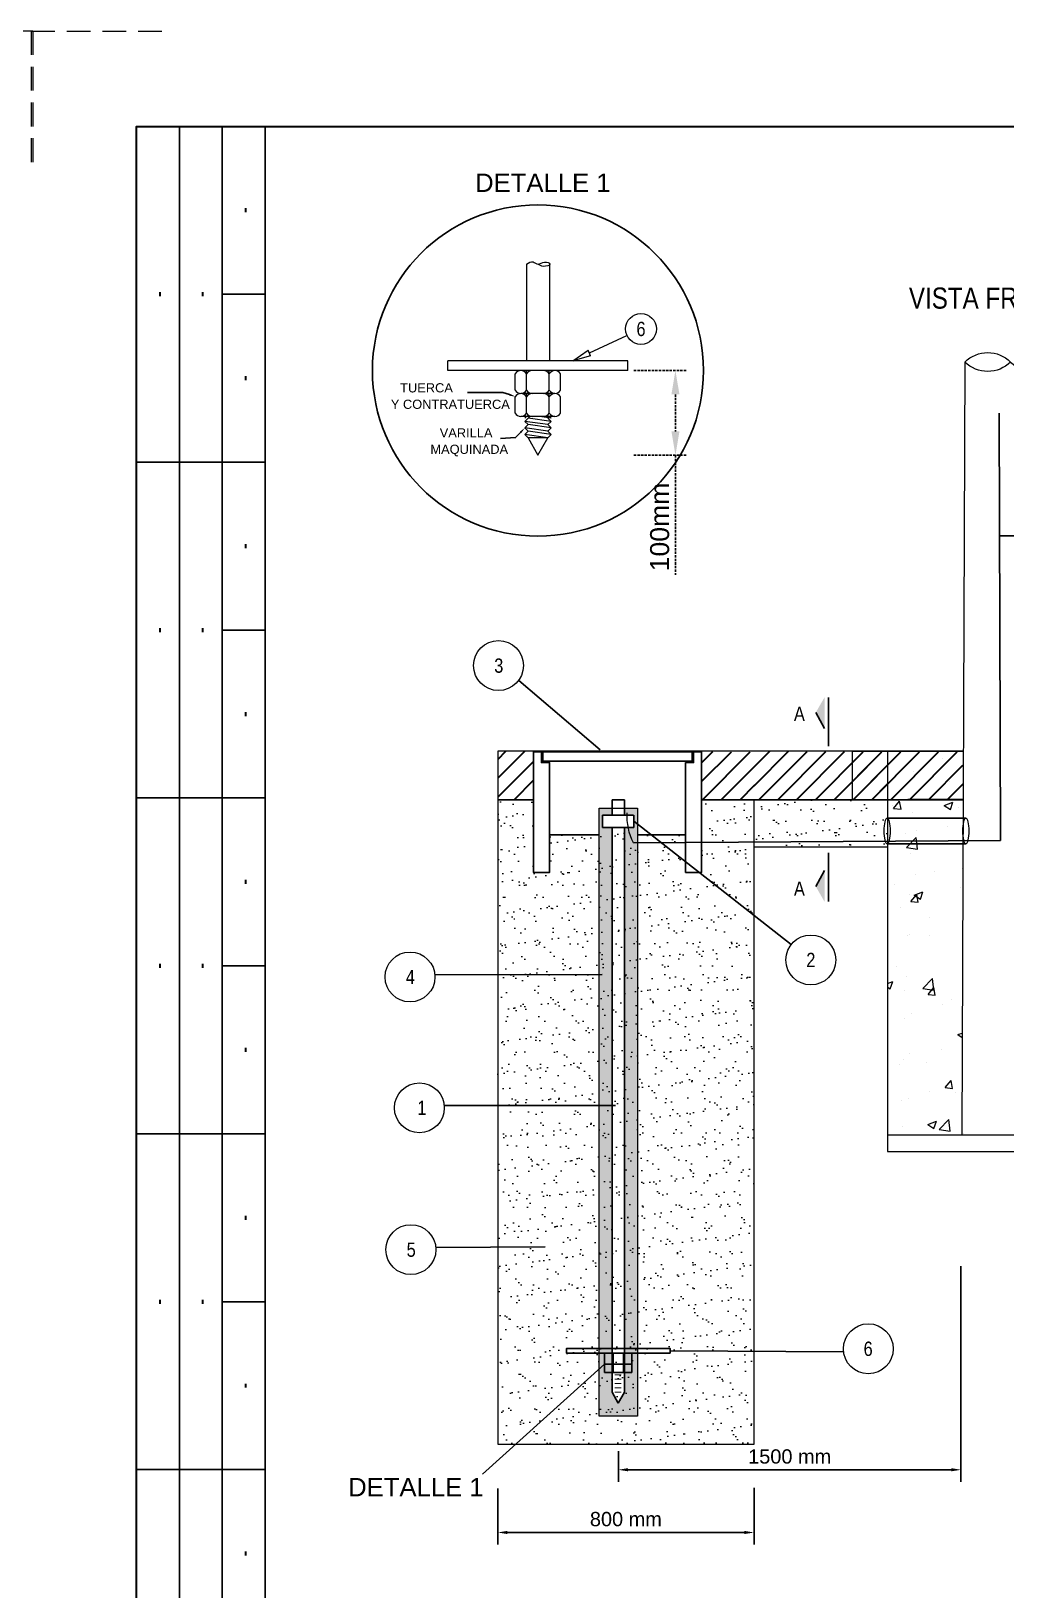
# Model space of a CAD drawing. Header units: millimetres. Extents: x 1804 to 3757, y 2643 to 7323.
# Drawn here: x 2434.2 to 2536.6, y 2775.7 to 2939.5 of the extents above; entities that cross this region are included whole.
import ezdxf
from ezdxf.enums import TextEntityAlignment as Align

# ---------------------------------------------------------------- set-up
doc = ezdxf.new("R2010")
doc.units = ezdxf.units.MM
for name, pattern in [('BT-CH-02$0$HIDDEN', [0.375, 0.25, -0.125]), ('DASHED', [0.75, 0.5, -0.25]), ('HIDDEN2', [0.1875, 0.125, -0.0625])]:
    doc.linetypes.add(name, pattern=pattern)
for name, color, linetype, lineweight in [('01', 5, 'Continuous', 15), ('_Cajetin Linea 3', 5, 'Continuous', 30), ('_Cajetin Linea 4', 3, 'DASHED', 0), ('cotas', 6, 'Continuous', 18), ('DIBUJO', 7, 'Continuous', 20), ('POSTE', 7, 'Continuous', 13)]:
    doc.layers.add(name, color=color, linetype=linetype, lineweight=lineweight)
for name, color, linetype in [('1', 254, 'Continuous'), ('_Cajetin Linea 2', 2, 'Continuous'), ('_Texto 1', 7, 'Continuous'), ('CAJETIN_T-1', 104, 'Continuous'), ('TEXTO', 7, 'Continuous')]:
    doc.layers.add(name, color=color, linetype=linetype)
doc.styles.add('DIM', font='arial.ttf', dxfattribs={"height": 2})
doc.styles.add('Disylays_86', font='swisscl.ttf', dxfattribs={"height": 2.2})
doc.styles.get("Standard").update_dxf_attribs({"font": 'arial.ttf'})
doc.styles.add('Swis721 Cn BT', font='swissc.ttf')
doc.dimstyles.new('ISO-25', dxfattribs={"dimtxt": 2.5, "dimasz": 2.5, "dimexe": 1.25, "dimexo": 0.625, "dimtad": 1, "dimtxsty": 'Standard', "dimcen": 2.5, "dimadec": 0, "dimazin": 0, "dimtfac": 1, "dimtmove": 0, "dimatfit": 3, "dimfxl": 1, "dimarcsym": 0})
pattern_1 = [(45, (2275.4439, 4494.5789), (-0.9899495, 0.9899495), []), (45, (2275.5139, 4494.5789), (-0.9899495, 0.9899495), [])]

# ---------------------------------------------------------------- blocks, each defined once
blk = doc.blocks.new('CAJETIN ARMADO')
at = {"layer": '_Cajetin Linea 2', "color": 3}
for points in [[(1380.95, 5529.82), (1380.95, 5776.82)], [(1385.45, 5529.82), (1385.45, 5776.82)], [(1389.95, 5529.82), (1389.95, 5776.82)], [(1385.45, 5759.18), (1389.95, 5759.18)], [(1389.95, 5741.53), (1376.45, 5741.53)], [(1385.45, 5723.89), (1389.95, 5723.89)], [(1389.95, 5706.25), (1376.45, 5706.25)], [(1385.45, 5688.61), (1389.95, 5688.61)], [(1389.95, 5670.96), (1376.45, 5670.96)], [(1385.45, 5653.32), (1389.95, 5653.32)], [(1389.95, 5635.68), (1376.45, 5635.68)]]:
    blk.add_lwpolyline(points, dxfattribs=at)
at = {"layer": '_Cajetin Linea 3', "ltscale": 0.1}
blk.add_lwpolyline([(1569.36, 5499.82), (1376.45, 5499.82), (1376.45, 5776.82), (1569.36, 5776.82)], close=True, dxfattribs=at)
at = {"layer": '_Cajetin Linea 4', "ltscale": 5}
for p, q in [((1365.36, 5786.82), (1365.36, 5771.82)), ((1365.36, 5786.82), (1380.36, 5786.82)), ((1575.36, 5786.82), (1560.36, 5786.82)), ((1575.36, 5786.82), (1575.36, 5771.82))]:
    blk.add_line(p, q, dxfattribs=at)
at = {"layer": 'CAJETIN_T-1', "color": 2}
for p in [(1389.95, 5741.53), (1389.95, 5706.25), (1389.95, 5670.96), (1389.95, 5635.68)]:
    blk.add_point(p, dxfattribs=at)
at = {"layer": '_Texto 1', "style": 'Disylays_86'}
for p in [(1387.7, 5768), (1378.7, 5759.18), (1383.2, 5759.18), (1387.7, 5750.36), (1387.7, 5732.71), (1378.7, 5723.89), (1383.2, 5723.89), (1387.7, 5715.07), (1387.7, 5697.43), (1378.7, 5688.61), (1383.2, 5688.61), (1387.7, 5679.78), (1387.7, 5662.14), (1378.7, 5653.32), (1383.2, 5653.32), (1387.7, 5644.5), (1387.7, 5626.86)]:
    blk.add_text('-', height=1.8, rotation=90, dxfattribs=at).set_placement(p, align=Align.MIDDLE_CENTER)
blk = doc.blocks.new('_ClosedBlank')
at = {"color": 0, "linetype": 'ByBlock', "lineweight": -2}
for p, q in [((-1, 0.167), (0, 0)), ((-1, 0.167), (-1, -0.167)), ((0, 0), (-1, -0.167))]:
    blk.add_line(p, q, dxfattribs=at)
blk = doc.blocks.new('*D280')
at = {"layer": '1', "color": 0, "linetype": 'BT-CH-02$0$HIDDEN', "lineweight": -2, "transparency": 16777216}
for p, q in [((2497.52, 2903.85), (2503.14, 2903.85)), ((2501.89, 2901.35), (2501.89, 2897.45)), ((2497.52, 2894.95), (2503.14, 2894.95)), ((2501.89, 2894.95), (2501.89, 2882.37))]:
    blk.add_line(p, q, dxfattribs=at)
at = {"layer": '1', "color": 0, "linetype": 'BT-CH-02$0$HIDDEN', "transparency": 16777216}
for points in [[(2501.47, 2901.35), (2502.31, 2901.35), (2501.89, 2903.85)], [(2501.47, 2897.45), (2502.31, 2897.45), (2501.89, 2894.95)]]:
    blk.add_solid(points, dxfattribs=at)
at = {"layer": 'Defpoints', "color": 0, "linetype": 'BT-CH-02$0$HIDDEN', "transparency": 16777216}
for p in [(2496.89, 2903.85), (2496.89, 2894.95), (2501.89, 2894.95)]:
    blk.add_point(p, dxfattribs=at)
at = {"layer": '1', "color": 0, "linetype": 'BT-CH-02$0$HIDDEN', "transparency": 16777216, "insert": (2500.24, 2887.41), "char_height": 2.5, "attachment_point": 5, "rotation": 90}
blk.add_mtext('{\\H0.8x;100mm}', dxfattribs=at)
blk = doc.blocks.new('*X28')
at = {"color": 0}
for p, q in [((103.53, 130.09), (103.53, 130.09)), ((90.52, 128.67), (90.52, 128.67)), ((92.89, 129.66), (92.89, 129.66)), ((103.56, 129.21), (103.56, 129.21)), ((106.02, 129.5), (106.02, 129.5)), ((91.87, 128.09), (91.87, 128.09)), ((93.41, 127.84), (93.41, 127.84)), ((105.78, 127.44), (105.78, 127.44)), ((88.91, 125.65), (89.39, 126.23)), ((89.51, 125.6), (89.39, 126.23)), ((93, 125.9), (93.7, 126.17)), ((93.5, 125.56), (93.7, 126.17)), ((107.35, 126.59), (107.35, 126.59)), ((88.79, 125.92), (88.79, 125.92)), ((88.91, 125.65), (89.51, 125.6)), ((90.4, 125.34), (90.4, 125.34)), ((93, 125.9), (93.5, 125.56)), ((94.13, 125.7), (94.13, 125.7)), ((103.26, 124.4), (103.74, 124.97)), ((103.39, 125.56), (103.39, 125.56)), ((103.85, 124.35), (103.74, 124.97)), ((104.8, 125.24), (104.8, 125.24)), ((105.89, 125.89), (105.89, 125.89)), ((107.38, 125.1), (108.08, 125.36)), ((107.38, 125.1), (107.87, 124.76)), ((107.87, 124.76), (108.08, 125.36)), ((89.85, 123.59), (89.85, 123.59)), ((90.78, 123.9), (90.78, 123.9)), ((93.28, 124.23), (93.28, 124.23)), ((103.26, 124.4), (103.85, 124.35)), ((105.66, 124.11), (105.66, 124.11)), ((89.94, 122.5), (90.72, 123.31)), ((89.94, 122.5), (90.83, 122.37)), ((90.83, 122.37), (90.72, 123.31)), ((107.05, 122.44), (107.05, 122.44)), ((90.28, 122.01), (90.28, 122.01)), ((103.26, 121.94), (103.26, 121.94)), ((90.65, 120.28), (90.65, 120.28)), ((92.18, 120.59), (92.18, 120.59)), ((94.44, 120.78), (94.44, 120.78)), ((102.86, 120.13), (102.86, 120.13)), ((105.54, 120.78), (105.54, 120.78)), ((106.94, 120.62), (106.94, 120.62)), ((108.2, 119.91), (108.2, 119.91)), ((88.95, 119.47), (88.95, 119.47)), ((90.16, 118.68), (90.16, 118.68)), ((90.3, 118.13), (90.78, 118.71)), ((90.57, 118.65), (91.27, 118.91)), ((90.57, 118.65), (91.07, 118.31)), ((90.9, 118.08), (90.78, 118.71)), ((91.07, 118.31), (91.27, 118.91)), ((94.29, 119.24), (94.29, 119.24)), ((104.41, 118.5), (104.41, 118.5)), ((104.97, 118.79), (104.97, 118.79)), ((89.44, 117.62), (89.44, 117.62)), ((90.3, 118.13), (90.9, 118.08)), ((103.5, 117.43), (103.5, 117.43)), ((104.64, 116.88), (105.13, 117.45)), ((104.94, 117.84), (105.64, 118.11)), ((104.94, 117.84), (105.44, 117.51)), ((105.24, 116.82), (105.13, 117.45)), ((105.41, 117.45), (105.41, 117.45)), ((105.44, 117.51), (105.64, 118.11)), ((91.81, 116.84), (91.81, 116.84)), ((104.64, 116.88), (105.24, 116.82)), ((90.04, 115.36), (90.04, 115.36)), ((90.19, 115.5), (90.19, 115.5)), ((91.84, 115.42), (91.84, 115.42)), ((106.21, 114.83), (106.21, 114.83)), ((108.1, 115.38), (108.1, 115.38)), ((105.29, 114.12), (105.29, 114.12)), ((107.32, 113.93), (107.32, 113.93)), ((89.18, 112.89), (89.18, 112.89)), ((88.41, 111.5), (88.84, 111.66)), ((88.41, 111.21), (88.64, 111.06)), ((88.64, 111.06), (88.84, 111.66)), ((89.82, 110.92), (89.82, 110.92)), ((89.91, 112.03), (89.91, 112.03)), ((91.27, 111.11), (92.04, 111.92)), ((91.27, 111.11), (92.15, 110.97)), ((91.69, 110.61), (92.17, 111.18)), ((92.15, 110.97), (92.04, 111.92)), ((92.28, 110.56), (92.17, 111.18)), ((105.47, 111.44), (105.47, 111.44)), ((107.97, 111.77), (107.97, 111.77)), ((91.69, 110.61), (92.28, 110.56)), ((92.86, 109.78), (92.86, 109.78)), ((93.58, 110.17), (93.58, 110.17)), ((102.37, 109.9), (102.72, 110.26)), ((102.51, 110.59), (103.21, 110.86)), ((102.51, 110.59), (103.01, 110.26)), ((102.83, 109.31), (102.72, 110.26)), ((103.01, 110.26), (103.21, 110.86)), ((104.26, 109.72), (104.26, 109.72)), ((105.17, 110.79), (105.17, 110.79)), ((106.03, 109.35), (106.51, 109.93)), ((106.63, 109.3), (106.51, 109.93)), ((89.79, 108.7), (89.79, 108.7)), ((90.35, 109.05), (90.35, 109.05)), ((102.37, 109.38), (102.83, 109.31)), ((106.03, 109.35), (106.63, 109.3)), ((106.37, 108.37), (106.37, 108.37)), ((94.11, 107.37), (94.44, 107.49)), ((94.11, 107.37), (94.44, 107.14)), ((102.84, 107.49), (102.84, 107.49)), ((105.05, 107.46), (105.05, 107.46)), ((105.34, 107.82), (105.34, 107.82)), ((106.91, 107.96), (106.91, 107.96)), ((90.23, 105.84), (90.23, 105.84)), ((92.74, 106.16), (92.74, 106.16)), ((89.41, 104.96), (89.41, 104.96)), ((89.67, 105.37), (89.67, 105.37)), ((91.59, 105.08), (91.59, 105.08)), ((103.47, 104.76), (103.47, 104.76)), ((93.07, 103.09), (93.56, 103.66)), ((93.67, 103.03), (93.56, 103.66)), ((102.71, 103.88), (102.71, 103.88)), ((104.93, 104.13), (104.93, 104.13)), ((106.5, 104.38), (106.5, 104.38)), ((107.61, 104.41), (107.61, 104.41)), ((90.1, 102.22), (90.1, 102.22)), ((91.81, 102.76), (91.81, 102.76)), ((93.07, 103.09), (93.67, 103.03)), ((93.89, 102.72), (93.89, 102.72)), ((107.42, 101.83), (107.9, 102.41)), ((108.02, 101.78), (107.9, 102.41)), ((89.55, 102.04), (89.55, 102.04)), ((104.81, 100.81), (104.81, 100.81)), ((107.29, 101.26), (107.29, 101.26)), ((107.42, 101.83), (108.02, 101.78)), ((89.65, 99.97), (89.65, 99.97)), ((91.67, 100.12), (92.37, 100.38)), ((91.67, 100.12), (92.17, 99.78)), ((92.17, 99.78), (92.37, 100.38)), ((92.59, 99.71), (93.37, 100.52)), ((92.59, 99.71), (93.48, 99.57)), ((93.48, 99.57), (93.37, 100.52)), ((103.87, 100.43), (103.87, 100.43)), ((106.05, 99.32), (106.75, 99.58)), ((106.64, 99.27), (106.75, 99.58)), ((94.56, 99.42), (94.56, 99.42)), ((100.32, 99.52), (100.32, 99.52)), ((105.66, 99.3), (105.66, 99.3)), ((106.05, 99.32), (106.11, 99.27))]:
    blk.add_line(p, q, dxfattribs=at)
blk = doc.blocks.new('*D278')
at = {"layer": 'cotas', "color": 0, "linetype": 'Continuous', "lineweight": -2, "transparency": 16777216}
for p, q in [((2531.91, 2809.74), (2531.91, 2787.1)), ((2495.89, 2790.3), (2495.89, 2787.1)), ((2496.89, 2788.35), (2530.91, 2788.35))]:
    blk.add_line(p, q, dxfattribs=at)
at = {"layer": 'cotas', "color": 0, "linetype": 'Continuous', "transparency": 16777216}
for points in [[(2496.89, 2788.52), (2496.89, 2788.19), (2495.89, 2788.35)], [(2530.91, 2788.52), (2530.91, 2788.19), (2531.91, 2788.35)]]:
    blk.add_solid(points, dxfattribs=at)
at = {"layer": 'Defpoints', "color": 0, "linetype": 'Continuous', "transparency": 16777216}
for p in [(2531.91, 2810.36), (2495.89, 2790.93), (2531.91, 2788.35)]:
    blk.add_point(p, dxfattribs=at)
at = {"layer": 'cotas', "color": 0, "linetype": 'Continuous', "transparency": 16777216, "insert": (2513.9, 2789.74), "char_height": 1.5, "attachment_point": 5}
blk.add_mtext('1500 mm', dxfattribs=at)
blk = doc.blocks.new('*D279')
at = {"layer": 'cotas', "color": 0, "linetype": 'Continuous', "lineweight": -2, "transparency": 16777216}
for p, q in [((2483.22, 2786.38), (2483.22, 2780.51)), ((2510.15, 2786.45), (2510.15, 2780.51)), ((2509.15, 2781.76), (2484.22, 2781.76))]:
    blk.add_line(p, q, dxfattribs=at)
at = {"layer": 'cotas', "color": 0, "linetype": 'Continuous', "transparency": 16777216}
for points in [[(2484.22, 2781.93), (2484.22, 2781.6), (2483.22, 2781.76)], [(2509.15, 2781.93), (2509.15, 2781.6), (2510.15, 2781.76)]]:
    blk.add_solid(points, dxfattribs=at)
at = {"layer": 'Defpoints', "color": 0, "linetype": 'Continuous', "transparency": 16777216}
for p in [(2483.22, 2787.01), (2510.15, 2787.08), (2483.22, 2781.76)]:
    blk.add_point(p, dxfattribs=at)
at = {"layer": 'cotas', "color": 0, "linetype": 'Continuous', "transparency": 16777216, "insert": (2496.68, 2783.16), "char_height": 1.5, "attachment_point": 5}
blk.add_mtext('800 mm', dxfattribs=at)

msp = doc.modelspace()

# ---------------------------------------------------------------- hatches: boundary and pattern name
h = msp.add_hatch()
h.set_pattern_fill('AR-SAND', color=5, scale=0.010493)
h.set_pattern_definition([(37.5, (-32588.64983, -55024.1937), (-0.0167898496, 0.5135633696), [0, -0.405131146, 0, -0.4531072029, 0, -0.4331171792]), (7.5, (-32588.6498, -55024.1937), (0.471705043, 0.752196888), [0, -0.218557592, 0, -0.3651510988, 0, -0.1399301656]), (327.5, (-32588.97766, -55024.1937), (0.830023947, 0.0015081027), [0, -0.1332668244, 0, -0.4797605677, 0, -0.6263540745]), (317.5, (-32588.97766, -55024.1937), (0.801234202, 0.233929787), [0, -0.0666334122, 0, -0.3145097055, 0, -0.3598204258])])
h.paths.add_polyline_path([(2493.858, 2857.875), (2495.228, 2857.875), (2495.231, 2857.126), (2494.236, 2857.126), (2494.236, 2855.826), (2495.22, 2855.826), (2495.232, 2796.494), (2495.882, 2795.354), (2496.532, 2796.494), (2496.532, 2855.826), (2497.502, 2855.826), (2497.499, 2857.126), (2496.532, 2857.126), (2496.532, 2857.875), (2497.901, 2857.875), (2497.901, 2793.977), (2493.856, 2793.977)])
at = {"lineweight": 20}
h = msp.add_hatch(dxfattribs=at)
h.set_pattern_fill('AR-SAND', color=40, scale=1.3, style=0)
h.set_pattern_definition([(37.5, (2579.9418, 3957.6645), (-0.0818914, 2.504871), [0, -1.976, 0, -2.21, 0, -2.1125]), (7.5, (2579.9418, 3957.6645), (2.30071, 3.66879), [0, -1.066, 0, -1.781, 0, -0.6825]), (327.5, (2578.3428, 3957.6645), (4.0483844, 0.0073568), [0, -0.65, 0, -2.34, 0, -3.055]), (317.5, (2578.3428, 3957.6645), (3.907965, 1.140978), [0, -0.325, 0, -1.534, 0, -1.755])])
h.paths.add_polyline_path([(2510.153, 2858.76), (2524.12, 2858.76), (2524.12, 2853.773), (2510.153, 2853.769)])
at = {"layer": 'cotas'}
h = msp.add_hatch(dxfattribs=at)
h.set_pattern_fill('JIS_LC_20A', color=0, scale=0.07, style=0)
h.set_pattern_definition(pattern_1)
h.paths.add_polyline_path([(2483.216, 2863.844), (2486.963, 2863.844), (2486.963, 2858.76), (2483.216, 2858.76)])
h = msp.add_hatch(dxfattribs=at)
h.set_pattern_fill('JIS_LC_20A', color=0, scale=0.07, style=0)
h.set_pattern_definition(pattern_1)
h.paths.add_polyline_path([(2504.647, 2863.787), (2510.312, 2863.735), (2510.153, 2858.76), (2504.647, 2858.76)])
h = msp.add_hatch(dxfattribs=at)
h.set_pattern_fill('JIS_LC_20A', color=0, scale=0.07, style=0)
h.set_pattern_definition(pattern_1)
h.paths.add_polyline_path([(2510.153, 2863.844), (2524.335, 2863.735), (2524.176, 2858.76), (2510.153, 2858.76)])
h = msp.add_hatch(dxfattribs=at)
h.set_pattern_fill('JIS_LC_20A', color=0, scale=0.07, style=0)
h.set_pattern_definition(pattern_1)
h.paths.add_polyline_path([(2532.032, 2863.736), (2520.499, 2863.735), (2520.5, 2858.76), (2532.135, 2858.76)])
h = msp.add_hatch(dxfattribs=at)
h.set_pattern_fill('AR-SAND', color=1, scale=1.3, style=0)
h.set_pattern_definition([(37.5, (2587.5633, 3957.7653), (-0.0818914, 2.504871), [0, -1.976, 0, -2.21, 0, -2.1125]), (7.5, (2587.5633, 3957.7653), (2.30071, 3.66879), [0, -1.066, 0, -1.781, 0, -0.6825]), (327.5, (2585.9643, 3957.7653), (4.0483844, 0.0073568), [0, -0.65, 0, -2.34, 0, -3.055]), (317.5, (2585.9643, 3957.7653), (3.907965, 1.140978), [0, -0.325, 0, -1.534, 0, -1.755])])
h.paths.add_polyline_path([(2510.153, 2791.032), (2483.216, 2791.032), (2483.216, 2858.76), (2486.963, 2858.76), (2486.963, 2851.115), (2488.652, 2851.115), (2488.652, 2855.077), (2492.397, 2855.077), (2493.856, 2855.077), (2495.232, 2854.526), (2495.232, 2855.505), (2496.532, 2855.505), (2496.532, 2854.526), (2497.191, 2854.526), (2497.901, 2855.077), (2502.957, 2855.077), (2502.957, 2851.115), (2504.647, 2851.115), (2504.647, 2858.305), (2504.647, 2858.76), (2510.153, 2858.76), (2510.153, 2853.769)])

# ---------------------------------------------------------------- linework, layer by layer
at = {"color": 1}
for p in [(2535.916, 2899.385), (2497.471, 2854.213)]:
    msp.add_line(p, (2536.073, 2854.458), dxfattribs=at)
at = {"color": 5}
for p, q in [((2558.272, 2886.499), (2535.961, 2886.487)), ((2485.413, 2871.298), (2493.984, 2863.985)), ((2514.054, 2843.535), (2497.502, 2856.49)), ((2476.6, 2840.373), (2494.175, 2840.378)), ((2477.583, 2826.623), (2495.577, 2826.628)), ((2476.696, 2811.723), (2488.194, 2811.763)), ((2519.564, 2800.75), (2501.339, 2800.844)), ((2494.444, 2799.464), (2481.625, 2787.894))]:
    msp.add_line(p, q, dxfattribs=at)
for p, q in [((2517.982, 2869.497), (2517.982, 2864.385)), ((2516.644, 2867.913), (2517.569, 2866.234)), ((2495.232, 2858.76), (2495.232, 2857.126)), ((2496.532, 2858.76), (2495.232, 2858.76)), ((2496.532, 2858.76), (2496.532, 2857.126)), ((2494.236, 2857.14), (2494.236, 2855.84)), ((2497.474, 2857.126), (2494.236, 2857.126)), ((2497.502, 2857.14), (2497.502, 2855.84)), ((2497.502, 2855.826), (2494.236, 2855.826)), ((2495.232, 2855.826), (2495.232, 2796.494)), ((2496.532, 2855.826), (2496.532, 2796.494)), ((2517.982, 2848.054), (2517.982, 2853.167)), ((2516.644, 2849.639), (2517.569, 2851.318)), ((2495.882, 2795.354), (2495.232, 2796.494)), ((2495.882, 2795.354), (2496.532, 2796.494))]:
    msp.add_line(p, q)
at = {"color": 0}
for p, q in [((2494.444, 2800.604), (2494.444, 2798.586)), ((2497.32, 2800.604), (2494.444, 2800.604)), ((2497.32, 2798.586), (2497.32, 2800.604)), ((2494.444, 2798.586), (2497.32, 2798.586))]:
    msp.add_line(p, q, dxfattribs=at)
at = {"color": 7}
for points in [[(2484.451, 2901.317), (2483.738, 2901.56), (2480.026, 2901.554)], [(2485.602, 2897.345), (2485.081, 2896.802), (2483.483, 2896.696)]]:
    msp.add_lwpolyline(points, dxfattribs=at)
for points in [[(2487.807, 2863.787), (2487.807, 2862.661), (2488.652, 2862.661), (2488.652, 2851.115), (2486.963, 2851.115), (2486.963, 2863.787)], [(2503.635, 2862.801), (2487.955, 2862.801), (2487.955, 2863.787), (2503.635, 2863.787)], [(2503.802, 2863.787), (2504.647, 2863.787), (2504.647, 2851.115), (2502.957, 2851.115), (2502.957, 2862.661), (2503.802, 2862.661)]]:
    msp.add_lwpolyline(points, close=True)
at = {"lineweight": 9}
msp.add_lwpolyline([(2497.901, 2793.986), (2493.856, 2793.986), (2493.856, 2857.875), (2497.901, 2857.875)], close=True, dxfattribs=at)
at = {"color": 1, "lineweight": 20}
msp.add_lwpolyline([(2497.471, 2854.213, -0.1326282), (2496.828, 2857.383)], format="xyb", dxfattribs=at)
for points in [[(2524.15, 2856.812), (2532.42, 2856.812)], [(2524.15, 2854.135), (2532.421, 2854.135)], [(2501.339, 2800.604), (2490.426, 2800.604), (2490.426, 2801.084), (2501.339, 2801.084), (2501.339, 2800.604)]]:
    msp.add_lwpolyline(points)
at = {"color": 0}
for points in [[(2495.34, 2800.604), (2495.34, 2798.586)], [(2496.428, 2800.604), (2496.428, 2798.586)], [(2494.444, 2799.464), (2497.32, 2799.464)]]:
    msp.add_lwpolyline(points, dxfattribs=at)
for points in [[(2495.504, 2798.333, 0.101, 0.101, 0), (2496.21, 2798.333, 0, 0, 0)], [(2495.504, 2797.877, 0.101, 0.101, 0), (2496.21, 2797.877, 0, 0, 0)], [(2495.504, 2797.42, 0.101, 0.101, 0), (2496.21, 2797.42, 0, 0, 0)], [(2495.504, 2796.963, 0.101, 0.101, 0), (2496.21, 2796.963, 0, 0, 0)], [(2495.504, 2796.506, 0.101, 0.101, 0), (2496.21, 2796.506, 0, 0, 0)]]:
    msp.add_lwpolyline(points, format="xyseb", dxfattribs=at)
at = {"color": 7}
msp.add_circle((2487.436, 2903.854), 17.4, dxfattribs=at)
at = {"color": 5, "lineweight": 13}
for centre in [(2483.295, 2872.846), (2516.119, 2841.918), (2473.988, 2840.129), (2474.971, 2826.379), (2474.085, 2811.479), (2522.168, 2801.066)]:
    msp.add_circle(centre, 2.623, dxfattribs=at)
at = {"color": 7}
for points in [[(2484.485, 2901.418), (2485.06, 2901.109), (2484.416, 2901.215)], [(2485.525, 2897.419), (2486.048, 2897.809), (2485.68, 2897.27)]]:
    msp.add_solid(points, dxfattribs=at)
for points in [[(2517.569, 2869.527), (2517.569, 2866.234), (2516.644, 2867.913)], [(2517.569, 2848.024), (2517.569, 2851.318), (2516.644, 2849.639)]]:
    msp.add_solid(points)
at = {"layer": '01'}
for p, q in [((2532.323, 2904.748), (2531.991, 2823.544)), ((2532.083, 2863.844), (2483.216, 2863.844)), ((2524.176, 2863.844), (2524.176, 2821.8)), ((2524.176, 2858.76), (2524.176, 2821.8)), ((2524.176, 2853.769), (2510.153, 2853.769)), ((2524.176, 2823.544), (2550.176, 2823.544)), ((2524.176, 2821.8), (2550.176, 2821.8))]:
    msp.add_line(p, q, dxfattribs=at)
at = {"layer": '01', "color": 5}
for q in [(2532.083, 2863.844), (2520.481, 2858.76)]:
    msp.add_line((2520.481, 2863.844), q, dxfattribs=at)
at = {"layer": '01', "color": 1}
msp.add_lwpolyline([(2537.122, 2904.748, -0.4142136), (2532.323, 2904.748, -0.4142136), (2537.122, 2904.748, 0.4276368), (2542.028, 2904.86, 0.4142136)], format="xyb", dxfattribs=at)
at = {"layer": '01'}
msp.add_lwpolyline([(2483.216, 2863.844), (2483.216, 2791.032), (2510.153, 2791.032), (2510.153, 2858.76), (2504.647, 2858.76), (2504.647, 2863.844)], dxfattribs=at)
at = {"layer": '1', "color": 1, "linetype": 'ByBlock'}
for p, q in [((2503.802, 2862.661), (2503.635, 2862.801)), ((2493.856, 2855.077), (2488.652, 2855.077)), ((2502.957, 2855.077), (2497.901, 2855.077))]:
    msp.add_line(p, q, dxfattribs=at)
at = {"layer": '1', "color": 0, "linetype": 'ByBlock'}
for p, q in [((2486.963, 2858.76), (2483.216, 2858.76)), ((2504.647, 2858.76), (2532.135, 2858.76)), ((2532.135, 2858.801), (2520.481, 2858.76))]:
    msp.add_line(p, q, dxfattribs=at)
at = {"layer": 'cotas', "color": 5}
msp.add_lwpolyline([(2492.839, 2905.695), (2496.795, 2907.535)], dxfattribs=at)
msp.add_circle((2498.27, 2908.221), 1.627, dxfattribs=at)
at = {"layer": 'cotas', "extrusion": (0, 0, -1)}
for centre in [(2524.15, 2855.474), (2532.42, 2855.474)]:
    msp.add_ellipse(centre, major_axis=(0, -1.338), ratio=0.2606792, dxfattribs=at)
at = {"layer": 'DIBUJO', "color": 5}
for p, q in [((2486.216, 2915.031), (2486.216, 2904.888)), ((2488.702, 2904.888), (2488.702, 2915.031)), ((2496.891, 2904.888), (2477.98, 2904.888)), ((2477.98, 2903.854), (2477.98, 2904.888)), ((2496.891, 2903.854), (2477.98, 2903.854)), ((2486.242, 2901.787), (2486.242, 2903.854)), ((2488.63, 2901.787), (2488.63, 2903.854)), ((2496.891, 2903.854), (2496.891, 2904.888)), ((2485.048, 2901.787), (2485.048, 2903.51)), ((2489.823, 2901.787), (2489.823, 2903.51)), ((2485.048, 2899.374), (2485.048, 2901.097)), ((2489.227, 2901.442), (2485.645, 2901.442)), ((2486.242, 2899.374), (2486.242, 2901.442)), ((2488.63, 2899.374), (2488.63, 2901.442)), ((2489.823, 2899.374), (2489.823, 2901.097)), ((2489.227, 2899.03), (2485.645, 2899.03)), ((2486.058, 2898.513), (2486.574, 2899.03)), ((2486.058, 2898.857), (2486.23, 2899.03)), ((2488.814, 2898.513), (2488.47, 2898.857)), ((2488.814, 2898.857), (2488.642, 2899.03)), ((2486.402, 2898.168), (2486.058, 2898.513)), ((2486.058, 2897.824), (2486.402, 2898.168)), ((2486.402, 2897.479), (2486.058, 2897.824)), ((2486.058, 2897.134), (2486.402, 2897.479)), ((2488.47, 2898.168), (2488.814, 2898.513)), ((2488.814, 2897.824), (2488.47, 2898.168)), ((2488.47, 2897.479), (2488.814, 2897.824)), ((2488.814, 2897.134), (2488.47, 2897.479)), ((2486.402, 2896.79), (2486.058, 2897.134)), ((2488.47, 2896.79), (2486.402, 2896.79)), ((2486.402, 2896.79), (2487.436, 2894.948)), ((2487.436, 2894.948), (2488.47, 2896.79)), ((2488.47, 2896.79), (2488.814, 2897.134))]:
    msp.add_line(p, q, dxfattribs=at)
at = {"layer": 'DIBUJO', "color": 5, "lineweight": 5}
for p, q in [((2488.814, 2898.513), (2486.402, 2898.857)), ((2488.814, 2898.857), (2487.608, 2899.03)), ((2488.47, 2898.168), (2486.058, 2898.513)), ((2488.47, 2897.479), (2486.058, 2897.824)), ((2488.814, 2897.824), (2486.402, 2898.168)), ((2488.814, 2897.134), (2486.402, 2897.479)), ((2488.47, 2896.79), (2486.058, 2897.134))]:
    msp.add_line(p, q, dxfattribs=at)
at = {"layer": 'DIBUJO', "color": 5}
for centre, start, end in [((2485.645, 2903.165), 30, 150), ((2486.839, 2903.165), 90, 150), ((2488.033, 2903.165), 30, 90), ((2489.227, 2903.165), 30, 150), ((2485.645, 2902.131), 210, 330), ((2485.645, 2900.753), 30, 150), ((2486.839, 2902.131), 210, 270), ((2486.839, 2900.753), 90, 150), ((2488.033, 2902.131), 270, 330), ((2488.033, 2900.753), 30, 90), ((2489.227, 2902.131), 210, 330), ((2489.227, 2900.753), 30, 150), ((2485.645, 2899.719), 210, 330), ((2486.839, 2899.719), 210, 270), ((2488.033, 2899.719), 270, 330), ((2489.227, 2899.719), 210, 330)]:
    msp.add_arc(centre, 0.689, start, end, dxfattribs=at)
msp.add_spline([(2486.216, 2915.031), (2486.917, 2915.277), (2487.459, 2915.031), (2488.131, 2915.251), (2488.702, 2915.031), (2487.999, 2914.795), (2487.459, 2915.031)], degree=3, dxfattribs=at)

# ---------------------------------------------------------------- block references
at = {"layer": 'cotas', "color": 5, "xscale": 1.914144525899962, "yscale": 1.914144525899962, "zscale": 1.914144525899962, "rotation": 204.9471675721629}
msp.add_blockref('_ClosedBlank', (2491.103, 2904.887), dxfattribs=at)
at = {"layer": 'cotas', "color": 0, "xscale": 1.3, "yscale": 1.3, "zscale": 1.3}
msp.add_blockref('*X28', (2409.247, 2694.491), dxfattribs=at)
at = {"layer": 'POSTE', "lineweight": 15}
msp.add_blockref('CAJETIN ARMADO', (858.976, -2847.311), dxfattribs=at)
at = {"layer": 'POSTE', "lineweight": 25}
msp.add_blockref('CAJETIN ARMADO', (1068.798, -2847.311), dxfattribs=at)

# ---------------------------------------------------------------- texts
at = {"lineweight": 13, "style": 'Swis721 Cn BT'}
for s, p in [('3', (2483.317, 2872.846)), ('2', (2516.122, 2841.918)), ('4', (2474.023, 2840.129)), ('1', (2475.231, 2826.379)), ('5', (2474.11, 2811.479)), ('6', (2522.149, 2801.066))]:
    msp.add_text(s, height=1.5, dxfattribs=at).set_placement(p, align=Align.MIDDLE_CENTER)
at = {"style": 'Swis721 Cn BT'}
for p in [(2514.349, 2867.034), (2514.349, 2848.66)]:
    msp.add_text('A', height=1.5, dxfattribs=at).set_placement(p)
at = {"layer": 'cotas', "color": 7, "style": 'DIM'}
for p in [(2480.828, 2922.618), (2467.483, 2785.56)]:
    msp.add_text('DETALLE 1', height=1.9305, dxfattribs=at).set_placement(p)
at = {"layer": 'cotas', "color": 7, "lineweight": 15, "style": 'Swis721 Cn BT'}
msp.add_text('6', height=1.5, dxfattribs=at).set_placement((2498.27, 2908.221), align=Align.MIDDLE_CENTER)
at = {"layer": 'cotas', "color": 7, "linetype": 'HIDDEN2', "style": 'DIM'}
for s, height, p in [('TUERCA', 0.9652, (2472.951, 2901.553)), ('Y CONTRATUERCA', 0.96524, (2471.971, 2899.824)), ('VARILLA  ', 0.9652, (2477.111, 2896.822)), ('MAQUINADA', 0.9652, (2476.131, 2895.093))]:
    msp.add_text(s, height=height, dxfattribs=at).set_placement(p)
at = {"layer": 'TEXTO', "style": 'Swis721 Cn BT'}
msp.add_text('VISTA FRONTAL', height=2.21879, dxfattribs=at).set_placement((2526.433, 2910.357))

# ---------------------------------------------------------------- dimensions: what is measured, and where the dimension line sits
at = {"layer": '1', "color": 1, "linetype": 'BT-CH-02$0$HIDDEN'}
dim = msp.add_linear_dim(base=(2501.89, 2894.948), p1=(2496.891, 2903.854), p2=(2496.891, 2894.948), angle=90, text='{\\H0.8x;100mm}', dimstyle='ISO-25', dxfattribs=at)
dim.commit()
dim.dimension.update_dxf_attribs({"geometry": '*D280', "text_midpoint": (2500.244, 2887.407)})
at = {"layer": 'cotas', "linetype": 'Continuous'}
dim = msp.add_linear_dim(base=(2531.912, 2788.353), p1=(2495.892, 2790.925), p2=(2531.912, 2810.364), angle=180, text='1500 mm', dimstyle='ISO-25', override={"dimtxt": 1.5, "dimasz": 1, "dimlfac": 0.024202, "dimzin": 0, "dimpost": ' m.'}, dxfattribs=at)
dim.commit()
dim.dimension.update_dxf_attribs({"geometry": '*D278', "text_midpoint": (2513.902, 2789.744)})
dim = msp.add_linear_dim(base=(2483.216, 2781.765), p1=(2510.153, 2787.077), p2=(2483.216, 2787.005), angle=180, text='800 mm', dimstyle='ISO-25', override={"dimtxt": 1.5, "dimasz": 1, "dimlfac": 0.024202, "dimzin": 0, "dimpost": ' m.'}, dxfattribs=at)
dim.commit()
dim.dimension.update_dxf_attribs({"geometry": '*D279', "text_midpoint": (2496.684, 2781.765), "dimtype": 160})

doc.saveas('drawing.dxf')
